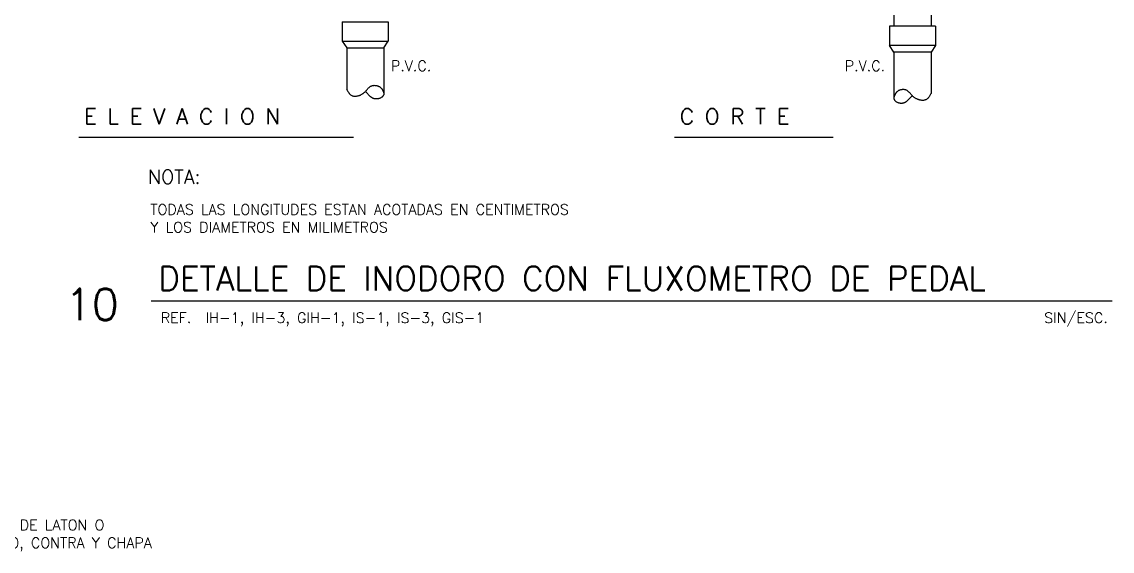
# Model space of a CAD drawing. Extents: x 145.7 to 190.5, y 293.8 to 329.7.
# Drawn here: x 167.05 to 177.48, y 315.37 to 320.44 of the extents above; entities that cross this region are included whole.
import ezdxf

# ---------------------------------------------------------------- set-up
doc = ezdxf.new("R2010")
doc.units = 0
doc.header["$LTSCALE"] = 0.4
doc.header["$MEASUREMENT"] = 0
doc.layers.add('A13', color=130, linetype='CONTINUOUS')
doc.layers.add('LETRAS', color=50, linetype='CONTINUOUS')
doc.styles.add('ROMANS', font='ROMANS.SHX', dxfattribs={"width": 1.5, "height": 0.3})

msp = doc.modelspace()

# ---------------------------------------------------------------- linework, layer by layer
at = {"layer": 'A13'}
for p, q in [((175.386, 321.309), (175.386, 320.396)), ((175.743, 321.309), (175.743, 320.396)), ((170.112, 320.436), (170.112, 320.252)), ((170.112, 320.436), (170.551, 320.436)), ((170.551, 320.436), (170.551, 320.252)), ((175.345, 320.396), (175.345, 320.211)), ((175.784, 320.396), (175.345, 320.396)), ((175.784, 320.396), (175.784, 320.211)), ((170.112, 320.252), (170.154, 320.186)), ((170.154, 320.186), (170.154, 319.79)), ((170.51, 320.186), (170.551, 320.252)), ((170.51, 320.186), (170.51, 319.747)), ((175.386, 320.145), (175.345, 320.211)), ((175.784, 320.211), (175.743, 320.145)), ((175.386, 320.145), (175.386, 319.707)), ((175.743, 320.145), (175.743, 319.75)), ((170.153, 319.791), (170.157, 319.783)), ((170.157, 319.783), (170.165, 319.77)), ((170.165, 319.77), (170.173, 319.759)), ((170.173, 319.759), (170.179, 319.751)), ((170.179, 319.751), (170.185, 319.744)), ((170.299, 319.743), (170.304, 319.746)), ((170.304, 319.746), (170.308, 319.749)), ((170.308, 319.749), (170.313, 319.752)), ((170.313, 319.752), (170.317, 319.756)), ((170.317, 319.756), (170.322, 319.76)), ((170.322, 319.76), (170.326, 319.764)), ((170.326, 319.764), (170.33, 319.768)), ((170.33, 319.768), (170.334, 319.772)), ((170.334, 319.772), (170.338, 319.776)), ((170.338, 319.767), (170.334, 319.771)), ((170.338, 319.776), (170.342, 319.78)), ((170.341, 319.763), (170.338, 319.767)), ((170.344, 319.759), (170.341, 319.763)), ((170.342, 319.78), (170.346, 319.785)), ((170.347, 319.756), (170.344, 319.759)), ((170.346, 319.785), (170.35, 319.789)), ((170.35, 319.752), (170.347, 319.756)), ((170.35, 319.789), (170.353, 319.793)), ((170.352, 319.749), (170.35, 319.752)), ((170.356, 319.746), (170.352, 319.749)), ((170.353, 319.793), (170.357, 319.797)), ((170.359, 319.742), (170.356, 319.746)), ((170.357, 319.797), (170.361, 319.801)), ((170.361, 319.801), (170.364, 319.805)), ((170.364, 319.805), (170.368, 319.808)), ((170.368, 319.808), (170.371, 319.812)), ((170.371, 319.812), (170.375, 319.815)), ((170.375, 319.815), (170.379, 319.817)), ((170.379, 319.817), (170.383, 319.82)), ((170.383, 319.82), (170.387, 319.822)), ((170.387, 319.822), (170.391, 319.824)), ((170.391, 319.824), (170.395, 319.825)), ((170.395, 319.825), (170.4, 319.826)), ((170.4, 319.826), (170.404, 319.827)), ((170.404, 319.827), (170.409, 319.828)), ((170.409, 319.828), (170.413, 319.828)), ((170.413, 319.828), (170.418, 319.829)), ((170.418, 319.829), (170.423, 319.828)), ((170.423, 319.828), (170.428, 319.828)), ((170.428, 319.828), (170.432, 319.828)), ((170.432, 319.828), (170.437, 319.827)), ((170.437, 319.827), (170.442, 319.826)), ((170.442, 319.826), (170.446, 319.825)), ((170.446, 319.825), (170.451, 319.823)), ((170.451, 319.823), (170.455, 319.822)), ((170.455, 319.822), (170.459, 319.82)), ((170.459, 319.82), (170.463, 319.818)), ((170.463, 319.818), (170.467, 319.816)), ((170.467, 319.816), (170.471, 319.813)), ((170.471, 319.813), (170.474, 319.811)), ((170.474, 319.811), (170.477, 319.808)), ((170.477, 319.808), (170.48, 319.806)), ((170.48, 319.806), (170.483, 319.803)), ((170.483, 319.803), (170.486, 319.8)), ((170.486, 319.8), (170.488, 319.797)), ((170.488, 319.797), (170.49, 319.794)), ((170.49, 319.794), (170.492, 319.791)), ((170.492, 319.791), (170.494, 319.788)), ((170.494, 319.788), (170.496, 319.785)), ((170.496, 319.785), (170.497, 319.782)), ((170.497, 319.782), (170.499, 319.779)), ((170.499, 319.779), (170.5, 319.776)), ((170.5, 319.776), (170.502, 319.773)), ((170.502, 319.773), (170.503, 319.77)), ((170.503, 319.77), (170.505, 319.767)), ((170.505, 319.767), (170.506, 319.764)), ((170.506, 319.764), (170.507, 319.76)), ((170.507, 319.76), (170.508, 319.758)), ((170.508, 319.758), (170.509, 319.755)), ((170.509, 319.755), (170.51, 319.752)), ((170.51, 319.752), (170.51, 319.749)), ((170.51, 319.749), (170.51, 319.746)), ((170.51, 319.746), (170.51, 319.744)), ((175.4, 319.745), (175.399, 319.742)), ((175.402, 319.748), (175.4, 319.745)), ((175.404, 319.751), (175.402, 319.748)), ((175.406, 319.754), (175.404, 319.751)), ((175.408, 319.757), (175.406, 319.754)), ((175.41, 319.76), (175.408, 319.757)), ((175.413, 319.763), (175.41, 319.76)), ((175.416, 319.765), (175.413, 319.763)), ((175.419, 319.768), (175.416, 319.765)), ((175.422, 319.771), (175.419, 319.768)), ((175.425, 319.773), (175.422, 319.771)), ((175.429, 319.775), (175.425, 319.773)), ((175.433, 319.778), (175.429, 319.775)), ((175.437, 319.779), (175.433, 319.778)), ((175.441, 319.781), (175.437, 319.779)), ((175.445, 319.783), (175.441, 319.781)), ((175.45, 319.784), (175.445, 319.783)), ((175.454, 319.785), (175.45, 319.784)), ((175.459, 319.786), (175.454, 319.785)), ((175.464, 319.787), (175.459, 319.786)), ((175.468, 319.788), (175.464, 319.787)), ((175.473, 319.788), (175.468, 319.788)), ((175.478, 319.788), (175.473, 319.788)), ((175.483, 319.788), (175.478, 319.788)), ((175.487, 319.788), (175.483, 319.788)), ((175.492, 319.787), (175.487, 319.788)), ((175.496, 319.786), (175.492, 319.787)), ((175.501, 319.785), (175.496, 319.786)), ((175.505, 319.783), (175.501, 319.785)), ((175.509, 319.782), (175.505, 319.783)), ((175.513, 319.779), (175.509, 319.782)), ((175.517, 319.777), (175.513, 319.779)), ((175.521, 319.774), (175.517, 319.777)), ((175.525, 319.771), (175.521, 319.774)), ((175.528, 319.768), (175.525, 319.771)), ((175.532, 319.764), (175.528, 319.768)), ((175.536, 319.761), (175.532, 319.764)), ((175.539, 319.757), (175.536, 319.761)), ((175.543, 319.753), (175.539, 319.757)), ((175.547, 319.749), (175.543, 319.753)), ((175.55, 319.744), (175.547, 319.749)), ((175.554, 319.74), (175.55, 319.744)), ((175.743, 319.751), (175.739, 319.743)), ((170.185, 319.744), (170.191, 319.739)), ((170.191, 319.739), (170.197, 319.735)), ((170.197, 319.735), (170.203, 319.732)), ((170.203, 319.732), (170.208, 319.729)), ((170.208, 319.729), (170.214, 319.728)), ((170.214, 319.728), (170.22, 319.726)), ((170.22, 319.726), (170.225, 319.726)), ((170.225, 319.726), (170.231, 319.725)), ((170.231, 319.725), (170.237, 319.725)), ((170.237, 319.725), (170.243, 319.726)), ((170.243, 319.726), (170.248, 319.726)), ((170.248, 319.726), (170.254, 319.727)), ((170.254, 319.727), (170.259, 319.728)), ((170.259, 319.728), (170.264, 319.729)), ((170.264, 319.729), (170.269, 319.73)), ((170.269, 319.73), (170.275, 319.732)), ((170.275, 319.732), (170.28, 319.734)), ((170.28, 319.734), (170.285, 319.736)), ((170.285, 319.736), (170.289, 319.738)), ((170.289, 319.738), (170.294, 319.74)), ((170.294, 319.74), (170.299, 319.743)), ((170.362, 319.739), (170.359, 319.742)), ((170.365, 319.736), (170.362, 319.739)), ((170.369, 319.732), (170.365, 319.736)), ((170.372, 319.729), (170.369, 319.732)), ((170.376, 319.726), (170.372, 319.729)), ((170.379, 319.723), (170.376, 319.726)), ((170.383, 319.72), (170.379, 319.723)), ((170.386, 319.718), (170.383, 319.72)), ((170.389, 319.715), (170.386, 319.718)), ((170.392, 319.713), (170.389, 319.715)), ((170.395, 319.711), (170.392, 319.713)), ((170.398, 319.709), (170.395, 319.711)), ((170.401, 319.707), (170.398, 319.709)), ((170.404, 319.706), (170.401, 319.707)), ((170.407, 319.704), (170.404, 319.706)), ((170.411, 319.703), (170.407, 319.704)), ((170.414, 319.702), (170.411, 319.703)), ((170.418, 319.701), (170.414, 319.702)), ((170.422, 319.7), (170.418, 319.701)), ((170.426, 319.7), (170.422, 319.7)), ((170.43, 319.699), (170.426, 319.7)), ((170.434, 319.699), (170.43, 319.699)), ((170.439, 319.699), (170.434, 319.699)), ((170.444, 319.699), (170.439, 319.699)), ((170.448, 319.699), (170.444, 319.699)), ((170.453, 319.7), (170.448, 319.699)), ((170.458, 319.701), (170.453, 319.7)), ((170.463, 319.702), (170.458, 319.701)), ((170.468, 319.704), (170.463, 319.702)), ((170.473, 319.705), (170.468, 319.704)), ((170.477, 319.707), (170.473, 319.705)), ((170.481, 319.709), (170.477, 319.707)), ((170.485, 319.712), (170.481, 319.709)), ((170.489, 319.714), (170.485, 319.712)), ((170.492, 319.717), (170.489, 319.714)), ((170.495, 319.72), (170.492, 319.717)), ((170.498, 319.722), (170.495, 319.72)), ((170.5, 319.725), (170.498, 319.722)), ((170.503, 319.728), (170.5, 319.725)), ((170.504, 319.731), (170.503, 319.728)), ((170.506, 319.733), (170.504, 319.731)), ((170.507, 319.736), (170.506, 319.733)), ((170.509, 319.739), (170.507, 319.736)), ((170.51, 319.744), (170.509, 319.741)), ((170.509, 319.741), (170.509, 319.739)), ((175.387, 319.714), (175.386, 319.711)), ((175.386, 319.711), (175.386, 319.709)), ((175.386, 319.709), (175.386, 319.706)), ((175.386, 319.706), (175.386, 319.704)), ((175.386, 319.704), (175.387, 319.701)), ((175.388, 319.717), (175.387, 319.714)), ((175.387, 319.701), (175.388, 319.698)), ((175.389, 319.72), (175.388, 319.717)), ((175.388, 319.698), (175.389, 319.696)), ((175.39, 319.723), (175.389, 319.72)), ((175.389, 319.696), (175.39, 319.693)), ((175.391, 319.726), (175.39, 319.723)), ((175.39, 319.693), (175.392, 319.69)), ((175.393, 319.729), (175.391, 319.726)), ((175.392, 319.69), (175.394, 319.688)), ((175.394, 319.732), (175.393, 319.729)), ((175.396, 319.736), (175.394, 319.732)), ((175.394, 319.688), (175.396, 319.685)), ((175.397, 319.739), (175.396, 319.736)), ((175.396, 319.685), (175.398, 319.682)), ((175.399, 319.742), (175.397, 319.739)), ((175.398, 319.682), (175.401, 319.679)), ((175.401, 319.679), (175.404, 319.676)), ((175.404, 319.676), (175.407, 319.674)), ((175.407, 319.674), (175.411, 319.671)), ((175.411, 319.671), (175.415, 319.669)), ((175.415, 319.669), (175.419, 319.667)), ((175.419, 319.667), (175.424, 319.665)), ((175.424, 319.665), (175.428, 319.663)), ((175.428, 319.663), (175.433, 319.662)), ((175.433, 319.662), (175.438, 319.661)), ((175.438, 319.661), (175.443, 319.66)), ((175.443, 319.66), (175.448, 319.659)), ((175.448, 319.659), (175.453, 319.659)), ((175.453, 319.659), (175.457, 319.658)), ((175.457, 319.658), (175.462, 319.658)), ((175.462, 319.658), (175.466, 319.659)), ((175.466, 319.659), (175.47, 319.659)), ((175.47, 319.659), (175.474, 319.66)), ((175.474, 319.66), (175.478, 319.661)), ((175.478, 319.661), (175.482, 319.662)), ((175.482, 319.662), (175.486, 319.663)), ((175.486, 319.663), (175.489, 319.664)), ((175.489, 319.664), (175.492, 319.665)), ((175.492, 319.665), (175.495, 319.667)), ((175.495, 319.667), (175.498, 319.669)), ((175.498, 319.669), (175.501, 319.671)), ((175.501, 319.671), (175.504, 319.673)), ((175.504, 319.673), (175.507, 319.675)), ((175.507, 319.675), (175.51, 319.677)), ((175.51, 319.677), (175.514, 319.68)), ((175.514, 319.68), (175.517, 319.683)), ((175.517, 319.683), (175.52, 319.686)), ((175.52, 319.686), (175.524, 319.689)), ((175.524, 319.689), (175.527, 319.692)), ((175.527, 319.692), (175.531, 319.695)), ((175.531, 319.695), (175.534, 319.699)), ((175.534, 319.699), (175.537, 319.702)), ((175.537, 319.702), (175.541, 319.705)), ((175.541, 319.705), (175.544, 319.709)), ((175.544, 319.709), (175.547, 319.712)), ((175.547, 319.712), (175.55, 319.715)), ((175.55, 319.715), (175.552, 319.719)), ((175.552, 319.719), (175.555, 319.723)), ((175.558, 319.736), (175.554, 319.74)), ((175.555, 319.723), (175.559, 319.726)), ((175.562, 319.731), (175.558, 319.736)), ((175.559, 319.726), (175.562, 319.73)), ((175.566, 319.727), (175.562, 319.731)), ((175.57, 319.723), (175.566, 319.727)), ((175.574, 319.719), (175.57, 319.723)), ((175.579, 319.716), (175.574, 319.719)), ((175.583, 319.712), (175.579, 319.716)), ((175.588, 319.709), (175.583, 319.712)), ((175.592, 319.706), (175.588, 319.709)), ((175.597, 319.703), (175.592, 319.706)), ((175.602, 319.7), (175.597, 319.703)), ((175.607, 319.698), (175.602, 319.7)), ((175.612, 319.695), (175.607, 319.698)), ((175.617, 319.693), (175.612, 319.695)), ((175.622, 319.692), (175.617, 319.693)), ((175.627, 319.69), (175.622, 319.692)), ((175.632, 319.689), (175.627, 319.69)), ((175.637, 319.688), (175.632, 319.689)), ((175.642, 319.687), (175.637, 319.688)), ((175.648, 319.686), (175.642, 319.687)), ((175.654, 319.685), (175.648, 319.686)), ((175.659, 319.685), (175.654, 319.685)), ((175.665, 319.685), (175.659, 319.685)), ((175.671, 319.685), (175.665, 319.685)), ((175.676, 319.686), (175.671, 319.685)), ((175.682, 319.687), (175.676, 319.686)), ((175.688, 319.689), (175.682, 319.687)), ((175.694, 319.691), (175.688, 319.689)), ((175.699, 319.694), (175.694, 319.691)), ((175.705, 319.698), (175.699, 319.694)), ((175.711, 319.704), (175.705, 319.698)), ((175.717, 319.71), (175.711, 319.704)), ((175.724, 319.719), (175.717, 319.71)), ((175.731, 319.73), (175.724, 319.719)), ((175.739, 319.743), (175.731, 319.73))]:
    msp.add_line(p, q, dxfattribs=at)
at = {"layer": 'A13', "color": 20}
for p, q in [((170.112, 320.252), (170.551, 320.252)), ((170.154, 320.186), (170.51, 320.186)), ((175.784, 320.211), (175.345, 320.211)), ((175.743, 320.145), (175.386, 320.145))]:
    msp.add_line(p, q, dxfattribs=at)
at = {"layer": 'A13', "color": 50}
for p, q in [((167.592, 319.332), (170.218, 319.332)), ((173.29, 319.332), (174.808, 319.332))]:
    msp.add_line(p, q, dxfattribs=at)
at = {"layer": 'LETRAS'}
msp.add_line((168.285, 317.768), (177.475, 317.768), dxfattribs=at)

# ---------------------------------------------------------------- texts
at = {"layer": 'LETRAS', "style": 'ROMANS'}
for s, p in [('P.V.C.', (170.577, 319.965)), ('P.V.C.', (174.918, 319.965)), ('TODAS LAS LONGITUDES ESTAN ACOTADAS EN CENTIMETROS', (168.276, 318.591)), ('Y LOS DIAMETROS EN MILIMETROS', (168.276, 318.421)), ('SIN/ESC.', (176.825, 317.555)), ('REF.  IH-1, IH-3, GIH-1, IS-1, IS-3, GIS-1', (168.376, 317.555)), ('CESPOL "P" DE 32mm. DE DIAMETRO DE LATON O', (164.421, 315.572, 55.342)), ('BRONCEADO, CROMADO CON REGISTRO, CONTRA Y CHAPA', (164.421, 315.402, 55.342))]:
    msp.add_text(s, height=0.1, dxfattribs=at).set_placement(p)
at = {"layer": 'LETRAS', "color": 90, "style": 'ROMANS'}
for s, height, p in [('E L E V A C I O N', 0.15, (167.642, 319.456)), ('C O R T E', 0.15, (173.341, 319.456)), ('NOTA:', 0.1333, (168.253, 318.886)), ('DETALLE DE INODORO CON FLUXOMETRO DE PEDAL', 0.23, (168.352, 317.867)), ('10', 0.3, (167.46, 317.583))]:
    msp.add_text(s, height=height, dxfattribs=at).set_placement(p)

doc.saveas('drawing.dxf')
